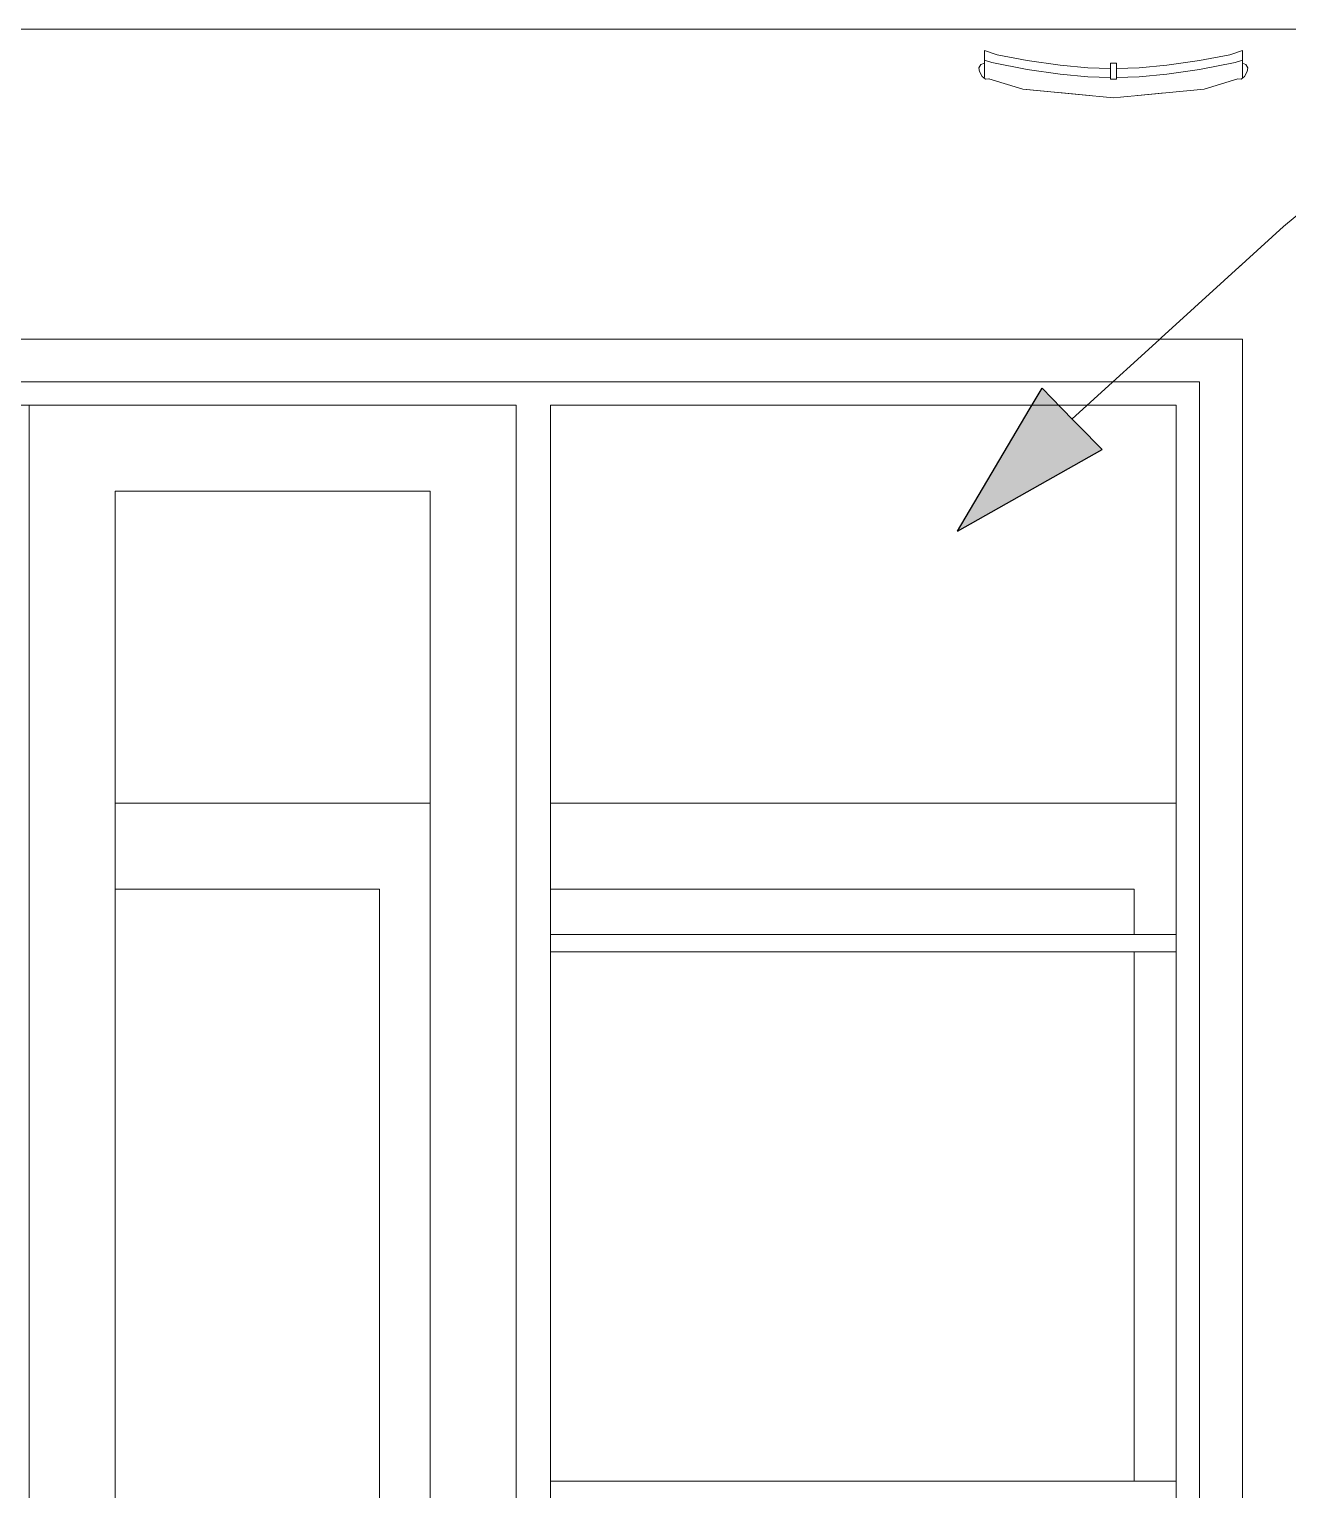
# Model space of a CAD drawing. Header units: metres. Extents: x 0.016 to 0.481, y 0.015 to 0.69.
# Drawn here: x 0.13643 to 0.1657, y 0.18581 to 0.21978 of the extents above; entities that cross this region are included whole.
import ezdxf
from ezdxf.xclip import XClip

# ---------------------------------------------------------------- set-up
doc = ezdxf.new("R2010")
doc.units = ezdxf.units.M
doc.header["$MEASUREMENT"] = 0
doc.header["$XCLIPFRAME"] = 0
doc.linetypes.add('Wipeout_Contour', pattern=[1, 0, -1])
for name, color, linetype in [('Dibujo & Figuras', 7, 'Continuous'), ('Nuevo_Estructura - Carga', 7, 'Continuous'), ('Nuevo_Interior - Lámparas', 7, 'Continuous')]:
    doc.layers.add(name, color=color, linetype=linetype)
for name, color, linetype, lineweight, true_color in [('Nuevo_Estructura - Carga_Pluma_Nº__3', 7, 'Continuous', 18, 0xff6600), ('Nuevo_Estructura - Carga_Pluma_Nº__87', 7, 'Continuous', 20, 0x6a6a6a), ('Nuevo_Estructura - Carga_Pluma_Nº__89', 7, 'Continuous', 20, 0x71cebe), ('Nuevo_Interior - Lámparas_Pluma_Nº__77', 7, 'Continuous', 20, 0xffeb28), ('Nuevo_Notas - Etiquetas_Pluma_Nº__45', 7, 'Continuous', 25, 0x40a5ff), ('Nuevo_Notas - Etiquetas_Pluma_Nº__85', 7, 'Continuous', 20, 0x80c2ff)]:
    doc.layers.add(name, color=color, linetype=linetype, lineweight=lineweight, true_color=true_color)

# ---------------------------------------------------------------- blocks, each defined once
blk = doc.blocks.new('Dibujo_1_1', base_point=(0.142926, 0.226781))
at = {"color": 254, "linetype": 'Wipeout_Contour', "lineweight": 0, "ltscale": 2.902814}
blk.add_wipeout([(0.164646, 0.212575), (0.163646, 0.211575), (0.163646, 0.159781), (0.164646, 0.159781)], dxfattribs=at).dxf.layer = 'Nuevo_Estructura - Carga'
at = {"color": 254, "linetype": 'Wipeout_Contour', "lineweight": 0, "ltscale": 3.388068}
blk.add_wipeout([(0.148554, 0.211035), (0.147754, 0.211035), (0.147754, 0.159781), (0.148554, 0.159781), (0.148554, 0.160581)], dxfattribs=at).dxf.layer = 'Nuevo_Estructura - Carga'
at = {"color": 254, "linetype": 'Wipeout_Contour', "lineweight": 0, "ltscale": 2.904969}
blk.add_wipeout([(0.13643, 0.163781), (0.13843, 0.163781), (0.13843, 0.209035), (0.13643, 0.209035)], dxfattribs=at).dxf.layer = 'Nuevo_Estructura - Carga'
at = {"color": 254, "linetype": 'Wipeout_Contour', "lineweight": 0, "ltscale": 4.203529}
blk.add_wipeout([(0.158564, 0.218958), (0.158519, 0.218882), (0.158533, 0.218795), (0.158596, 0.218681), (0.158673, 0.218619), (0.158755, 0.218628), (0.158647, 0.218661), (0.158647, 0.218988)], dxfattribs=at).dxf.layer = 'Nuevo_Interior - Lámparas'
at = {"color": 254, "linetype": 'Wipeout_Contour', "lineweight": 0, "ltscale": 2.9304}
blk.add_wipeout([(0.161577, 0.218988), (0.161577, 0.218958), (0.161717, 0.218958), (0.161717, 0.218988)], dxfattribs=at).dxf.layer = 'Nuevo_Interior - Lámparas'
at = {"color": 254, "linetype": 'Wipeout_Contour', "lineweight": 0, "ltscale": 3.802191}
blk.add_wipeout([(0.164538, 0.218628), (0.16462, 0.218619), (0.164697, 0.218681), (0.16476, 0.218795), (0.164774, 0.218882), (0.164729, 0.218958), (0.164647, 0.218988), (0.164647, 0.218661)], dxfattribs=at).dxf.layer = 'Nuevo_Interior - Lámparas'
at = {"color": 254, "linetype": 'Wipeout_Contour', "lineweight": 0, "ltscale": 2.889787}
blk.add_wipeout([(0.108213, 0.212575), (0.109213, 0.211575), (0.163646, 0.211575), (0.164646, 0.212575)], dxfattribs=at).dxf.layer = 'Nuevo_Estructura - Carga'
at = {"color": 254, "linetype": 'Wipeout_Contour', "lineweight": 0, "ltscale": 3.654158}
blk.add_wipeout([(0.163106, 0.211035), (0.163106, 0.160581), (0.163106, 0.159781), (0.163646, 0.159781), (0.163646, 0.211035)], dxfattribs=at).dxf.layer = 'Nuevo_Estructura - Carga'
at = {"color": 254, "linetype": 'Wipeout_Contour', "lineweight": 0, "ltscale": 2.908504}
blk.add_wipeout([(0.147754, 0.163781), (0.147754, 0.209035), (0.145754, 0.209035), (0.145754, 0.163781)], dxfattribs=at).dxf.layer = 'Nuevo_Estructura - Carga'
at = {"color": 254, "linetype": 'Wipeout_Contour', "lineweight": 0, "ltscale": 2.930369}
blk.add_wipeout([(0.161577, 0.218958), (0.161577, 0.218882), (0.161717, 0.218882), (0.161717, 0.218958)], dxfattribs=at).dxf.layer = 'Nuevo_Interior - Lámparas'
at = {"color": 254, "linetype": 'Wipeout_Contour', "lineweight": 0, "ltscale": 5.470238}
blk.add_wipeout([(0.109213, 0.211035), (0.109753, 0.211035), (0.124306, 0.211035), (0.125106, 0.211035), (0.147754, 0.211035), (0.148554, 0.211035), (0.163106, 0.211035), (0.163646, 0.211035), (0.163646, 0.211575), (0.109213, 0.211575)], dxfattribs=at).dxf.layer = 'Nuevo_Estructura - Carga'
at = {"color": 254, "linetype": 'Wipeout_Contour', "lineweight": 0, "ltscale": 2.913829}
blk.add_wipeout([(0.163106, 0.198321), (0.148554, 0.198321), (0.148554, 0.186008), (0.163106, 0.186008)], dxfattribs=at).dxf.layer = 'Nuevo_Estructura - Carga'
at = {"color": 254, "linetype": 'Wipeout_Contour', "lineweight": 0, "ltscale": 2.93032}
blk.add_wipeout([(0.161577, 0.218882), (0.161577, 0.218795), (0.161717, 0.218795), (0.161717, 0.218882)], dxfattribs=at).dxf.layer = 'Nuevo_Interior - Lámparas'
at = {"layer": 'Nuevo_Estructura - Carga_Pluma_Nº__3', "color": 30, "linetype": 'Continuous', "lineweight": 18, "ltscale": 1000, "true_color": 0xff6600}
for p, q in [((0.109213, 0.211575), (0.163646, 0.211575)), ((0.163646, 0.211575), (0.163646, 0.159781))]:
    blk.add_line(p, q, dxfattribs=at)
at = {"color": 254, "linetype": 'Wipeout_Contour', "lineweight": 0, "ltscale": 3.799855}
blk.add_wipeout([(0.147754, 0.211035), (0.13643, 0.211035), (0.13643, 0.209035), (0.13843, 0.209035), (0.145754, 0.209035), (0.147754, 0.209035)], dxfattribs=at).dxf.layer = 'Nuevo_Estructura - Carga'
at = {"color": 254, "linetype": 'Wipeout_Contour', "lineweight": 0, "ltscale": 2.920878}
blk.add_wipeout([(0.148554, 0.211035), (0.148554, 0.198721), (0.163106, 0.198721), (0.163106, 0.211035)], dxfattribs=at).dxf.layer = 'Nuevo_Estructura - Carga'
at = {"color": 254, "linetype": 'Wipeout_Contour', "lineweight": 0, "ltscale": 2.910125}
blk.add_wipeout([(0.148554, 0.186008), (0.148554, 0.185608), (0.163106, 0.185608), (0.163106, 0.186008)], dxfattribs=at).dxf.layer = 'Nuevo_Estructura - Carga'
at = {"color": 254, "linetype": 'Wipeout_Contour', "lineweight": 0, "ltscale": 2.93026}
blk.add_wipeout([(0.161577, 0.218795), (0.161577, 0.218681), (0.161717, 0.218681), (0.161717, 0.218795)], dxfattribs=at).dxf.layer = 'Nuevo_Interior - Lámparas'
at = {"layer": 'Nuevo_Notas - Etiquetas_Pluma_Nº__45', "linetype": 'Continuous', "lineweight": 25, "true_color": 0x40a5ff}
blk.add_hatch(color=161, dxfattribs=at).paths.add_polyline_path([(0.158019, 0.208108), (0.161385, 0.210004), (0.159986, 0.211433)])
at = {"layer": 'Nuevo_Estructura - Carga_Pluma_Nº__3', "color": 30, "linetype": 'Continuous', "lineweight": 18, "ltscale": 1000, "true_color": 0xff6600}
for p, q in [((0.125106, 0.211035), (0.147754, 0.211035)), ((0.147754, 0.211035), (0.147754, 0.159781)), ((0.148554, 0.211035), (0.163106, 0.211035)), ((0.148554, 0.201781), (0.163106, 0.201781)), ((0.16213, 0.199781), (0.148554, 0.199781)), ((0.163106, 0.186008), (0.148554, 0.186008))]:
    blk.add_line(p, q, dxfattribs=at)
at = {"layer": 'Nuevo_Notas - Etiquetas_Pluma_Nº__45', "color": 161, "linetype": 'Continuous', "lineweight": 25, "ltscale": 1000, "true_color": 0x40a5ff}
for p, q in [((0.158019, 0.208108), (0.159986, 0.211433)), ((0.159986, 0.211433), (0.161385, 0.210004)), ((0.158019, 0.208108), (0.161385, 0.210004))]:
    blk.add_line(p, q, dxfattribs=at)
at = {"color": 254, "linetype": 'Wipeout_Contour', "lineweight": 0, "ltscale": 2.904243}
blk.add_wipeout([(0.13643, 0.163781), (0.13643, 0.209035), (0.13443, 0.209035), (0.13443, 0.163781)], dxfattribs=at).dxf.layer = 'Nuevo_Estructura - Carga'
at = {"color": 254, "linetype": 'Wipeout_Contour', "lineweight": 0, "ltscale": 2.906763}
blk.add_wipeout([(0.145754, 0.163781), (0.145754, 0.209035), (0.13843, 0.209035), (0.13843, 0.163781)], dxfattribs=at).dxf.layer = 'Nuevo_Estructura - Carga'
at = {"color": 254, "linetype": 'Wipeout_Contour', "lineweight": 0, "ltscale": 2.916909}
blk.add_wipeout([(0.148554, 0.198721), (0.148554, 0.198321), (0.163106, 0.198321), (0.163106, 0.198721)], dxfattribs=at).dxf.layer = 'Nuevo_Estructura - Carga'
at = {"color": 254, "linetype": 'Wipeout_Contour', "lineweight": 0, "ltscale": 2.930204}
blk.add_wipeout([(0.161577, 0.218681), (0.161577, 0.218619), (0.161717, 0.218619), (0.161717, 0.218681)], dxfattribs=at).dxf.layer = 'Nuevo_Interior - Lámparas'
at = {"layer": 'Nuevo_Estructura - Carga_Pluma_Nº__3', "color": 30, "linetype": 'Continuous', "lineweight": 18, "ltscale": 1000, "true_color": 0xff6600}
for p, q in [((0.13643, 0.211035), (0.13643, 0.209035)), ((0.148554, 0.160581), (0.148554, 0.211035)), ((0.163106, 0.211035), (0.163106, 0.160581)), ((0.13643, 0.209035), (0.13643, 0.163781)), ((0.13843, 0.209035), (0.13843, 0.163781)), ((0.145754, 0.209035), (0.13843, 0.209035)), ((0.145754, 0.163781), (0.145754, 0.209035)), ((0.145754, 0.201781), (0.13843, 0.201781)), ((0.13843, 0.199781), (0.144577, 0.199781)), ((0.144577, 0.199781), (0.144577, 0.167781)), ((0.16213, 0.198721), (0.16213, 0.199781)), ((0.163106, 0.198721), (0.148554, 0.198721)), ((0.148554, 0.198321), (0.163106, 0.198321)), ((0.16213, 0.186008), (0.16213, 0.198321))]:
    blk.add_line(p, q, dxfattribs=at)
at = {"color": 254, "linetype": 'Wipeout_Contour', "lineweight": 0, "ltscale": 5.576069}
blk.add_wipeout([(0.158647, 0.219287), (0.158647, 0.219062), (0.158819, 0.219003), (0.159642, 0.218844), (0.160404, 0.218734), (0.16105, 0.218677), (0.161577, 0.218661), (0.161577, 0.218869), (0.16105, 0.218885), (0.160404, 0.218942), (0.159642, 0.219052), (0.158939, 0.219188)], dxfattribs=at).dxf.layer = 'Nuevo_Interior - Lámparas'
at = {"color": 254, "linetype": 'Wipeout_Contour', "lineweight": 0, "ltscale": 5.6691}
blk.add_wipeout([(0.161717, 0.218661), (0.162243, 0.218677), (0.162889, 0.218734), (0.163651, 0.218844), (0.164475, 0.219003), (0.164647, 0.219062), (0.164647, 0.219287), (0.164354, 0.219188), (0.163651, 0.219052), (0.162889, 0.218942), (0.162243, 0.218885), (0.161717, 0.218869)], dxfattribs=at).dxf.layer = 'Nuevo_Interior - Lámparas'
at = {"color": 254, "linetype": 'Wipeout_Contour', "lineweight": 0, "ltscale": 3.53458}
blk.add_wipeout([(0.158647, 0.218677), (0.158647, 0.218661), (0.158755, 0.218628), (0.15954, 0.218388), (0.15958, 0.218388)], dxfattribs=at).dxf.layer = 'Nuevo_Interior - Lámparas'
at = {"layer": 'Nuevo_Interior - Lámparas_Pluma_Nº__77', "color": 2, "linetype": 'Continuous', "lineweight": 20, "ltscale": 1000, "true_color": 0xffeb28}
for p, q in [((0.161577, 0.218988), (0.161577, 0.218958)), ((0.161577, 0.218988), (0.161717, 0.218988)), ((0.161577, 0.218958), (0.161577, 0.218882)), ((0.161717, 0.218988), (0.161717, 0.218958)), ((0.161717, 0.218958), (0.161717, 0.218882))]:
    blk.add_line(p, q, dxfattribs=at)
at = {"color": 254, "linetype": 'Wipeout_Contour', "lineweight": 0, "ltscale": 1.952524}
blk.add_wipeout([(0.164569, 0.219003), (0.164647, 0.219003), (0.164647, 0.219062)], dxfattribs=at).dxf.layer = 'Nuevo_Interior - Lámparas'
at = {"color": 254, "linetype": 'Wipeout_Contour', "lineweight": 0, "ltscale": 2.639297}
blk.add_wipeout([(0.1597, 0.218388), (0.158647, 0.218734), (0.158647, 0.218677), (0.15958, 0.218388)], dxfattribs=at).dxf.layer = 'Nuevo_Interior - Lámparas'
at = {"color": 254, "linetype": 'Wipeout_Contour', "lineweight": 0, "ltscale": 2.568097}
blk.add_wipeout([(0.159895, 0.218388), (0.158647, 0.218844), (0.158647, 0.218734), (0.1597, 0.218388)], dxfattribs=at).dxf.layer = 'Nuevo_Interior - Lámparas'
at = {"color": 254, "linetype": 'Wipeout_Contour', "lineweight": 0, "ltscale": 3.422086}
blk.add_wipeout([(0.164569, 0.219003), (0.163136, 0.218388), (0.163398, 0.218388), (0.164647, 0.218844), (0.164647, 0.219003)], dxfattribs=at).dxf.layer = 'Nuevo_Interior - Lámparas'
at = {"color": 254, "linetype": 'Wipeout_Contour', "lineweight": 0, "ltscale": 3.489131}
blk.add_wipeout([(0.158647, 0.219003), (0.158647, 0.218844), (0.159895, 0.218388), (0.160157, 0.218388), (0.158724, 0.219003)], dxfattribs=at).dxf.layer = 'Nuevo_Interior - Lámparas'
at = {"color": 254, "linetype": 'Wipeout_Contour', "lineweight": 0, "ltscale": 2.679583}
blk.add_wipeout([(0.163593, 0.218388), (0.164647, 0.218734), (0.164647, 0.218844), (0.163398, 0.218388)], dxfattribs=at).dxf.layer = 'Nuevo_Interior - Lámparas'
at = {"color": 254, "linetype": 'Wipeout_Contour', "lineweight": 0, "ltscale": 2.133325}
blk.add_wipeout([(0.158724, 0.219003), (0.158647, 0.219062), (0.158647, 0.219003)], dxfattribs=at).dxf.layer = 'Nuevo_Interior - Lámparas'
at = {"color": 254, "linetype": 'Wipeout_Contour', "lineweight": 0, "ltscale": 2.779834}
blk.add_wipeout([(0.163713, 0.218388), (0.164647, 0.218677), (0.164647, 0.218734), (0.163593, 0.218388)], dxfattribs=at).dxf.layer = 'Nuevo_Interior - Lámparas'
at = {"color": 254, "linetype": 'Wipeout_Contour', "lineweight": 0, "ltscale": 1.766762}
blk.add_wipeout([(0.158724, 0.219003), (0.158819, 0.219003), (0.158647, 0.219062)], dxfattribs=at).dxf.layer = 'Nuevo_Interior - Lámparas'
at = {"color": 254, "linetype": 'Wipeout_Contour', "lineweight": 0, "ltscale": 3.532353}
blk.add_wipeout([(0.164647, 0.218677), (0.163713, 0.218388), (0.163754, 0.218388), (0.164543, 0.218628), (0.164647, 0.218661)], dxfattribs=at).dxf.layer = 'Nuevo_Interior - Lámparas'
at = {"layer": 'Nuevo_Interior - Lámparas_Pluma_Nº__77', "color": 2, "linetype": 'Continuous', "lineweight": 20, "ltscale": 1000, "true_color": 0xffeb28}
for p, q in [((0.158939, 0.219188), (0.158647, 0.219287)), ((0.158519, 0.218882), (0.158533, 0.218795))]:
    blk.add_line(p, q, dxfattribs=at)
at = {"color": 254, "linetype": 'Wipeout_Contour', "lineweight": 0, "ltscale": 3.158601}
blk.add_wipeout([(0.158819, 0.219003), (0.158724, 0.219003), (0.160157, 0.218388), (0.160476, 0.218388), (0.159642, 0.218844)], dxfattribs=at).dxf.layer = 'Nuevo_Interior - Lámparas'
at = {"layer": 'Nuevo_Interior - Lámparas_Pluma_Nº__77', "color": 2, "linetype": 'Continuous', "lineweight": 20, "ltscale": 1000, "true_color": 0xffeb28}
for p, q in [((0.158647, 0.219287), (0.158647, 0.219062)), ((0.159642, 0.219052), (0.158939, 0.219188)), ((0.158564, 0.218958), (0.158519, 0.218882)), ((0.158533, 0.218795), (0.158596, 0.218681)), ((0.158647, 0.218988), (0.158564, 0.218958)), ((0.158647, 0.219003), (0.158647, 0.219062)), ((0.158819, 0.219003), (0.158647, 0.219062)), ((0.158647, 0.218844), (0.158647, 0.219003)), ((0.158647, 0.218734), (0.158647, 0.218844)), ((0.158596, 0.218681), (0.158673, 0.218619)), ((0.158647, 0.218677), (0.158647, 0.218734)), ((0.158647, 0.218661), (0.158647, 0.218677)), ((0.158673, 0.218619), (0.158755, 0.218628))]:
    blk.add_line(p, q, dxfattribs=at)
at = {"color": 254, "linetype": 'Wipeout_Contour', "lineweight": 0, "ltscale": 2.179302}
blk.add_wipeout([(0.160404, 0.218734), (0.159642, 0.218844), (0.160476, 0.218388), (0.16084, 0.218388)], dxfattribs=at).dxf.layer = 'Nuevo_Interior - Lámparas'
at = {"layer": 'Nuevo_Interior - Lámparas_Pluma_Nº__77', "color": 2, "linetype": 'Continuous', "lineweight": 20, "ltscale": 1000, "true_color": 0xffeb28}
for p, q in [((0.159642, 0.218844), (0.158819, 0.219003)), ((0.160404, 0.218942), (0.159642, 0.219052))]:
    blk.add_line(p, q, dxfattribs=at)
at = {"color": 254, "linetype": 'Wipeout_Contour', "lineweight": 0, "ltscale": 2.294666}
blk.add_wipeout([(0.16105, 0.218677), (0.160404, 0.218734), (0.16084, 0.218388), (0.161235, 0.218388)], dxfattribs=at).dxf.layer = 'Nuevo_Interior - Lámparas'
at = {"layer": 'Nuevo_Interior - Lámparas_Pluma_Nº__77', "color": 2, "linetype": 'Continuous', "lineweight": 20, "ltscale": 1000, "true_color": 0xffeb28}
for p, q in [((0.160404, 0.218734), (0.159642, 0.218844)), ((0.16105, 0.218885), (0.160404, 0.218942)), ((0.161577, 0.218869), (0.16105, 0.218885))]:
    blk.add_line(p, q, dxfattribs=at)
at = {"color": 254, "linetype": 'Wipeout_Contour', "lineweight": 0, "ltscale": 3.748056}
blk.add_wipeout([(0.16105, 0.218677), (0.161235, 0.218388), (0.161647, 0.218388), (0.161647, 0.218619), (0.161577, 0.218619), (0.161577, 0.218661)], dxfattribs=at).dxf.layer = 'Nuevo_Interior - Lámparas'
at = {"layer": 'Nuevo_Interior - Lámparas_Pluma_Nº__77', "color": 2, "linetype": 'Continuous', "lineweight": 20, "ltscale": 1000, "true_color": 0xffeb28}
blk.add_line((0.16105, 0.218677), (0.160404, 0.218734), dxfattribs=at)
at = {"color": 254, "linetype": 'Wipeout_Contour', "lineweight": 0, "ltscale": 4.246858}
blk.add_wipeout([(0.161647, 0.218619), (0.161647, 0.218388), (0.162058, 0.218388), (0.162243, 0.218677), (0.161717, 0.218661), (0.161717, 0.218619)], dxfattribs=at).dxf.layer = 'Nuevo_Interior - Lámparas'
at = {"layer": 'Nuevo_Interior - Lámparas_Pluma_Nº__77', "color": 2, "linetype": 'Continuous', "lineweight": 20, "ltscale": 1000, "true_color": 0xffeb28}
for p, q in [((0.161577, 0.218882), (0.161577, 0.218795)), ((0.161577, 0.218795), (0.161577, 0.218681)), ((0.161717, 0.218882), (0.161717, 0.218795)), ((0.161717, 0.218795), (0.161717, 0.218681)), ((0.161577, 0.218661), (0.16105, 0.218677)), ((0.161577, 0.218681), (0.161577, 0.218619)), ((0.161577, 0.218619), (0.161717, 0.218619)), ((0.161717, 0.218681), (0.161717, 0.218619))]:
    blk.add_line(p, q, dxfattribs=at)
at = {"color": 254, "linetype": 'Wipeout_Contour', "lineweight": 0, "ltscale": 2.557997}
blk.add_wipeout([(0.162243, 0.218677), (0.162058, 0.218388), (0.162453, 0.218388), (0.162889, 0.218734)], dxfattribs=at).dxf.layer = 'Nuevo_Interior - Lámparas'
at = {"layer": 'Nuevo_Interior - Lámparas_Pluma_Nº__77', "color": 2, "linetype": 'Continuous', "lineweight": 20, "ltscale": 1000, "true_color": 0xffeb28}
for p, q in [((0.162243, 0.218885), (0.161717, 0.218869)), ((0.162243, 0.218677), (0.161717, 0.218661))]:
    blk.add_line(p, q, dxfattribs=at)
at = {"color": 254, "linetype": 'Wipeout_Contour', "lineweight": 0, "ltscale": 2.533953}
blk.add_wipeout([(0.162889, 0.218734), (0.162453, 0.218388), (0.162817, 0.218388), (0.163651, 0.218844)], dxfattribs=at).dxf.layer = 'Nuevo_Interior - Lámparas'
at = {"color": 254, "linetype": 'Wipeout_Contour', "lineweight": 0, "ltscale": 3.340364}
blk.add_wipeout([(0.162817, 0.218388), (0.163136, 0.218388), (0.164569, 0.219003), (0.164475, 0.219003), (0.163651, 0.218844)], dxfattribs=at).dxf.layer = 'Nuevo_Interior - Lámparas'
at = {"layer": 'Nuevo_Interior - Lámparas_Pluma_Nº__77', "color": 2, "linetype": 'Continuous', "lineweight": 20, "ltscale": 1000, "true_color": 0xffeb28}
for p, q in [((0.162889, 0.218942), (0.162243, 0.218885)), ((0.163651, 0.219052), (0.162889, 0.218942)), ((0.163651, 0.218844), (0.162889, 0.218734)), ((0.162889, 0.218734), (0.162243, 0.218677))]:
    blk.add_line(p, q, dxfattribs=at)
at = {"color": 254, "linetype": 'Wipeout_Contour', "lineweight": 0, "ltscale": 1.818685}
blk.add_wipeout([(0.164569, 0.219003), (0.164647, 0.219062), (0.164475, 0.219003)], dxfattribs=at).dxf.layer = 'Nuevo_Interior - Lámparas'
at = {"color": 254, "linetype": 'Wipeout_Contour', "lineweight": 0, "ltscale": 2.256684}
blk.add_wipeout([(0.163136, 0.218388), (0.161647, 0.218181), (0.163398, 0.218388)], dxfattribs=at).dxf.layer = 'Nuevo_Interior - Lámparas'
at = {"layer": 'Nuevo_Interior - Lámparas_Pluma_Nº__77', "color": 2, "linetype": 'Continuous', "lineweight": 20, "ltscale": 1000, "true_color": 0xffeb28}
blk.add_line((0.164354, 0.219188), (0.163651, 0.219052), dxfattribs=at)
at = {"color": 254, "linetype": 'Wipeout_Contour', "lineweight": 0, "ltscale": 13.342492}
blk.add_wipeout([(0.164607, 0.219274), (0.164647, 0.219287), (0.164647, 0.218988), (0.164729, 0.218958), (0.164774, 0.218882), (0.16476, 0.218795), (0.164697, 0.218681), (0.16462, 0.218619), (0.164607, 0.218621), (0.164607, 0.212575), (0.164646, 0.212575), (0.164646, 0.159781), (0.170607, 0.159781), (0.170607, 0.219781), (0.164607, 0.219781)], dxfattribs=at).dxf.layer = 'Nuevo_Estructura - Carga'
at = {"color": 254, "linetype": 'Wipeout_Contour', "lineweight": 0, "ltscale": 2.270869}
blk.add_wipeout([(0.163398, 0.218388), (0.161647, 0.218181), (0.163593, 0.218388)], dxfattribs=at).dxf.layer = 'Nuevo_Interior - Lámparas'
at = {"layer": 'Nuevo_Estructura - Carga_Pluma_Nº__3', "color": 30, "linetype": 'Continuous', "lineweight": 18, "ltscale": 1000, "true_color": 0xff6600}
for p, q in [((0.164646, 0.212575), (0.108213, 0.212575)), ((0.164646, 0.159781), (0.164646, 0.212575))]:
    blk.add_line(p, q, dxfattribs=at)
at = {"layer": 'Nuevo_Estructura - Carga_Pluma_Nº__87', "color": 251, "linetype": 'Continuous', "lineweight": 20, "ltscale": 1000, "true_color": 0x6a6a6a}
blk.add_line((0.10884, 0.219781), (0.164607, 0.219781), dxfattribs=at)
at = {"layer": 'Nuevo_Estructura - Carga_Pluma_Nº__89', "color": 123, "linetype": 'Continuous', "lineweight": 20, "ltscale": 1000, "true_color": 0x71cebe}
blk.add_line((0.10884, 0.219781), (0.170634, 0.219781), dxfattribs=at)
at = {"layer": 'Nuevo_Interior - Lámparas_Pluma_Nº__77', "color": 2, "linetype": 'Continuous', "lineweight": 20, "ltscale": 1000, "true_color": 0xffeb28}
for p, q in [((0.164647, 0.219287), (0.164354, 0.219188)), ((0.164647, 0.219287), (0.164647, 0.219062)), ((0.164475, 0.219003), (0.163651, 0.218844)), ((0.164475, 0.219003), (0.164647, 0.219062)), ((0.164647, 0.219003), (0.164647, 0.219062)), ((0.164647, 0.218844), (0.164647, 0.219003)), ((0.164647, 0.218988), (0.164729, 0.218958)), ((0.164647, 0.218734), (0.164647, 0.218844)), ((0.16476, 0.218795), (0.164697, 0.218681)), ((0.164729, 0.218958), (0.164774, 0.218882)), ((0.164774, 0.218882), (0.16476, 0.218795)), ((0.16462, 0.218619), (0.164538, 0.218628)), ((0.164697, 0.218681), (0.16462, 0.218619)), ((0.164647, 0.218677), (0.164647, 0.218734)), ((0.164647, 0.218661), (0.164647, 0.218677))]:
    blk.add_line(p, q, dxfattribs=at)
at = {"color": 254, "linetype": 'Wipeout_Contour', "lineweight": 0, "ltscale": 2.285167}
blk.add_wipeout([(0.163593, 0.218388), (0.161647, 0.218181), (0.163713, 0.218388)], dxfattribs=at).dxf.layer = 'Nuevo_Interior - Lámparas'
at = {"color": 254, "linetype": 'Wipeout_Contour', "lineweight": 0, "ltscale": 2.300112}
blk.add_wipeout([(0.163713, 0.218388), (0.161647, 0.218181), (0.163754, 0.218388)], dxfattribs=at).dxf.layer = 'Nuevo_Interior - Lámparas'
at = {"layer": 'Nuevo_Interior - Lámparas_Pluma_Nº__77', "color": 2, "linetype": 'Continuous', "lineweight": 20, "ltscale": 1000, "true_color": 0xffeb28}
blk.add_line((0.164543, 0.218628), (0.163754, 0.218388), dxfattribs=at)
at = {"color": 254, "linetype": 'Wipeout_Contour', "lineweight": 0, "ltscale": 2.380681}
blk.add_wipeout([(0.161647, 0.218181), (0.15958, 0.218388), (0.15954, 0.218388)], dxfattribs=at).dxf.layer = 'Nuevo_Interior - Lámparas'
at = {"color": 254, "linetype": 'Wipeout_Contour', "lineweight": 0, "ltscale": 2.355305}
blk.add_wipeout([(0.161647, 0.218181), (0.1597, 0.218388), (0.15958, 0.218388)], dxfattribs=at).dxf.layer = 'Nuevo_Interior - Lámparas'
at = {"color": 254, "linetype": 'Wipeout_Contour', "lineweight": 0, "ltscale": 2.328886}
blk.add_wipeout([(0.161647, 0.218181), (0.159895, 0.218388), (0.1597, 0.218388)], dxfattribs=at).dxf.layer = 'Nuevo_Interior - Lámparas'
at = {"layer": 'Nuevo_Interior - Lámparas_Pluma_Nº__77', "color": 2, "linetype": 'Continuous', "lineweight": 20, "ltscale": 1000, "true_color": 0xffeb28}
blk.add_line((0.15875, 0.218628), (0.15954, 0.218388), dxfattribs=at)
at = {"color": 254, "linetype": 'Wipeout_Contour', "lineweight": 0, "ltscale": 2.299256}
blk.add_wipeout([(0.161647, 0.218181), (0.160157, 0.218388), (0.159895, 0.218388)], dxfattribs=at).dxf.layer = 'Nuevo_Interior - Lámparas'
at = {"color": 254, "linetype": 'Wipeout_Contour', "lineweight": 0, "ltscale": 2.263331}
blk.add_wipeout([(0.161647, 0.218181), (0.160476, 0.218388), (0.160157, 0.218388)], dxfattribs=at).dxf.layer = 'Nuevo_Interior - Lámparas'
at = {"color": 254, "linetype": 'Wipeout_Contour', "lineweight": 0, "ltscale": 2.216352}
blk.add_wipeout([(0.161647, 0.218181), (0.16084, 0.218388), (0.160476, 0.218388)], dxfattribs=at).dxf.layer = 'Nuevo_Interior - Lámparas'
at = {"color": 254, "linetype": 'Wipeout_Contour', "lineweight": 0, "ltscale": 2.155572}
blk.add_wipeout([(0.161235, 0.218388), (0.16084, 0.218388), (0.161647, 0.218181)], dxfattribs=at).dxf.layer = 'Nuevo_Interior - Lámparas'
at = {"color": 254, "linetype": 'Wipeout_Contour', "lineweight": 0, "ltscale": 2.21108}
blk.add_wipeout([(0.161235, 0.218388), (0.161647, 0.218181), (0.161647, 0.218388)], dxfattribs=at).dxf.layer = 'Nuevo_Interior - Lámparas'
at = {"color": 254, "linetype": 'Wipeout_Contour', "lineweight": 0, "ltscale": 2.489912}
blk.add_wipeout([(0.161647, 0.218388), (0.161647, 0.218181), (0.162058, 0.218388)], dxfattribs=at).dxf.layer = 'Nuevo_Interior - Lámparas'
at = {"color": 254, "linetype": 'Wipeout_Contour', "lineweight": 0, "ltscale": 2.247784}
blk.add_wipeout([(0.161647, 0.218181), (0.162453, 0.218388), (0.162058, 0.218388)], dxfattribs=at).dxf.layer = 'Nuevo_Interior - Lámparas'
at = {"color": 254, "linetype": 'Wipeout_Contour', "lineweight": 0, "ltscale": 2.232578}
blk.add_wipeout([(0.162453, 0.218388), (0.161647, 0.218181), (0.162817, 0.218388)], dxfattribs=at).dxf.layer = 'Nuevo_Interior - Lámparas'
at = {"color": 254, "linetype": 'Wipeout_Contour', "lineweight": 0, "ltscale": 2.242822}
blk.add_wipeout([(0.162817, 0.218388), (0.161647, 0.218181), (0.163136, 0.218388)], dxfattribs=at).dxf.layer = 'Nuevo_Interior - Lámparas'
at = {"layer": 'Nuevo_Interior - Lámparas_Pluma_Nº__77', "color": 2, "linetype": 'Continuous', "lineweight": 20, "ltscale": 1000, "true_color": 0xffeb28}
for p in [(0.15954, 0.218388), (0.163754, 0.218388)]:
    blk.add_line(p, (0.161647, 0.218181), dxfattribs=at)
at = {"layer": 'Nuevo_Notas - Etiquetas_Pluma_Nº__85', "color": 151, "linetype": 'Continuous', "lineweight": 20, "ltscale": 1000, "true_color": 0x80c2ff, "flags": 128}
blk.add_lwpolyline([(0.160686, 0.210719), (0.165605, 0.215191), (0.167959, 0.217142), (0.170258, 0.21891), (0.172515, 0.220501), (0.174741, 0.221923), (0.17695, 0.22318), (0.179152, 0.224279), (0.181361, 0.225226), (0.183589, 0.226027), (0.185846, 0.226688), (0.188147, 0.227216), (0.190502, 0.227615), (0.192925, 0.227893), (0.195426, 0.228055), (0.198019, 0.228108)], dxfattribs=at)

msp = doc.modelspace()

# ---------------------------------------------------------------- block references
at = {"layer": 'Dibujo & Figuras', "color": 151, "linetype": 'Continuous', "lineweight": 20, "ltscale": 1000, "true_color": 0x80c2ff}
ref = msp.add_blockref('Dibujo_1_1', (0.142926, 0.226781), dxfattribs=at)
XClip(ref).set_block_clipping_path([(0.0588401842, 0.1517808679), (0.2270111544, 0.3017808684)])

doc.saveas('drawing.dxf')
